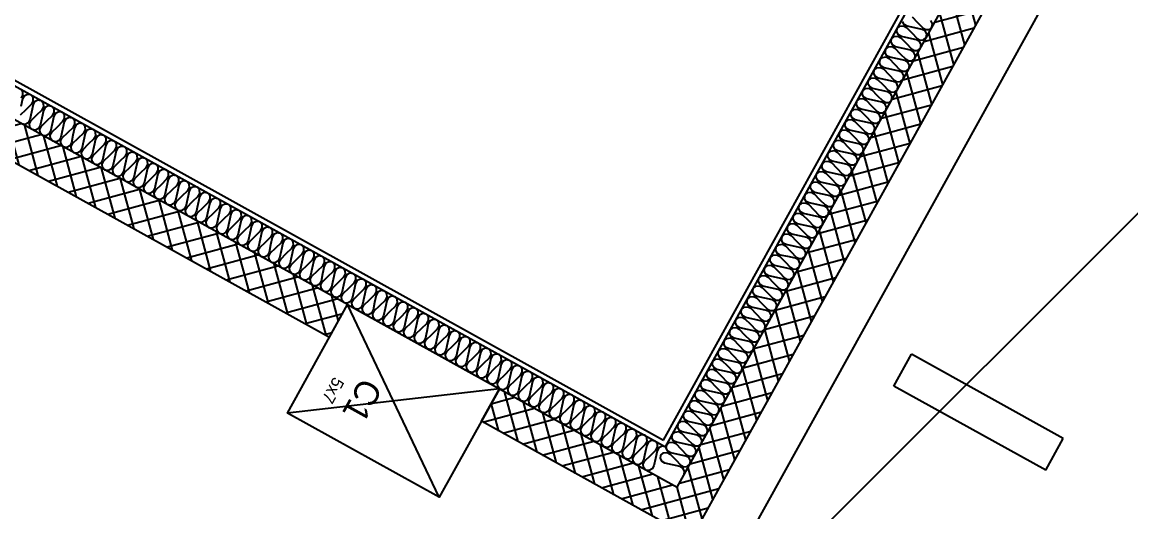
# Model space of a CAD drawing. Header units: millimetres. Extents: x -21000 to 567700, y 435000 to 850800.
# Drawn here: x 271770 to 276244, y 575852 to 577827 of the extents above; entities that cross this region are included whole.
import ezdxf
from ezdxf.xclip import XClip

# ---------------------------------------------------------------- set-up
doc = ezdxf.new("R2010")
doc.units = ezdxf.units.MM
doc.header["$LTSCALE"] = 700
doc.header["$XCLIPFRAME"] = 2
doc.linetypes.add('AB_Pbase$0$주차장기둥$0$CEN', pattern=[62, 60, -1, 0, -1])
doc.layers.get('0').update_dxf_attribs({"color": 2})
for name, color, linetype in [('AB_Pbase$0$ELE8', 8, 'Continuous'), ('AB_Pbase$0$FIN', 6, 'Continuous'), ('AB_Pbase$0$HAT-BR', 5, 'Continuous'), ('AB_Pbase$0$INS', 8, 'Continuous'), ('AB_Pbase$0$WAL', 3, 'Continuous'), ('AB_Pbase$0$주차-장애인', 8, 'Continuous'), ('AB_Pbase$0$주차장기둥$0$CEN_P', 244, 'AB_Pbase$0$주차장기둥$0$CEN')]:
    doc.layers.add(name, color=color, linetype=linetype)
doc.layers.add('AB_Pbase$0$주차장기둥$0$DEFPOINT', color=247, linetype='Continuous', plot=False)
doc.styles.add('AB_Pbase$0$주차장기둥$0$맑은 고딕', font='')
doc.styles.get('AB_Pbase$0$주차장기둥$0$맑은 고딕').set_extended_font_data('Dotum')

# ---------------------------------------------------------------- blocks, each defined once
blk = doc.blocks.new('AB_Pbase$0$주차장기둥$0$cen 2bl 지하')
at = {"layer": 'AB_Pbase$0$주차장기둥$0$CEN_P', "color": 54}
blk.add_line((-14778.8, 70198.6), (-34589.6, 1179.2), dxfattribs=at)
blk = doc.blocks.new('AB_Pbase$0$주차장기둥$0$p기둥 5x7')
blk.add_lwpolyline([(-250, 350), (250, 350), (250, -350), (-250, -350)], close=True)
at = {"layer": 'AB_Pbase$0$주차장기둥$0$DEFPOINT'}
for p, q in [((250, 350), (-250, -350)), ((-250, 350), (250, -350))]:
    blk.add_line(p, q, dxfattribs=at)
at = {"layer": 'AB_Pbase$0$주차장기둥$0$DEFPOINT', "color": 6, "style": 'AB_Pbase$0$주차장기둥$0$맑은 고딕'}
for s, height, p in [('C1', 100, (-24.4, -160.2)), ('5x7', 50, (28.8, -258.5))]:
    blk.add_text(s, height=height, rotation=0, dxfattribs=at).set_placement(p)
blk = doc.blocks.new('AB_Pbase$0$주차장기둥')
for name, p, rotation in [('AB_Pbase$0$주차장기둥$0$cen 2bl 지하', (36991.8, -11666.7), 1.99999810188403), ('AB_Pbase$0$주차장기둥$0$p기둥 5x7', (16756.2, 52449.1), 271.9999981018843)]:
    blk.add_blockref(name, p, dxfattribs=dict(rotation=rotation))
blk = doc.blocks.new('AB_Pbase$0$C2FA95CCC')
at = {"layer": 'AB_Pbase$0$주차-장애인', "color": 6}
for p, q in [((917.6, 4068.6), (217.6, 4068.6)), ((217.6, 4068.6), (217.6, 3921.6)), ((917.6, 4068.6), (917.6, 3921.6)), ((917.6, 3921.6), (217.6, 3921.6))]:
    blk.add_line(p, q, dxfattribs=at)
blk.add_lwpolyline([(3300, 0), (3300, 0), (3300, 5000), (0, 5000), (0, 0), (3300, 0)], dxfattribs=at)
blk = doc.blocks.new('AB_Pbase$0$pppaaa_1_1')
at = {"layer": 'AB_Pbase$0$주차-장애인', "ltscale": 600, "xscale": -1, "rotation": 150.9999951356508}
blk.add_blockref('AB_Pbase$0$C2FA95CCC', (277070.6, 580022.7), dxfattribs=at)
blk = doc.blocks.new('AB_Pbase')
at = {"layer": 'AB_Pbase$0$ELE8'}
h = blk.add_hatch(dxfattribs=at)
h.set_pattern_fill('NET', color=256, scale=20, angle=15.182184)
h.paths.add_polyline_path([(273083.7, 576687.4), (271540, 577543.1), (269067.7, 573082.9), (269198.9, 573010.2), (271598.5, 577339.2), (273011, 576556.2)])
h.paths.add_polyline_path([(271036.4, 571991.6), (269969.4, 572583.1), (269896.7, 572451.9), (270963.7, 571860.4)])
h.paths.add_polyline_path([(267533.6, 573933.3), (268338.2, 573487.2), (268265.5, 573356), (267460.8, 573802.1)])
h.paths.add_polyline_path([(265762.5, 574915), (265689.7, 574783.8), (266666.9, 574242.1), (266739.6, 574373.3)])
h.paths.add_polyline_path([(282834.2, 606034.8), (283184, 605840.9), (283169.5, 605814.7), (283344.4, 605717.8), (283358.9, 605743.9), (283971.2, 605404.6), (286695.8, 610320), (286564.6, 610392.7), (286254.3, 609833), (283267.5, 611488.6), (283194.8, 611357.4), (286181.6, 609701.8), (283912.7, 605608.5), (280799.1, 607334.5), (280726.3, 607203.3), (282834.2, 606034.9)])
h.paths.add_polyline_path([(284863.4, 564098.5), (284936.1, 564229.7), (285618.3, 563851.5), (285545.6, 563720.4)])
h.paths.add_polyline_path([(288106.1, 564564.9), (288237.3, 564492.2), (288615.4, 565174.4), (288484.2, 565247.1)])
h.paths.add_polyline_path([(287614.8, 563328), (287687.5, 563459.2), (288859.5, 562809.5), (288786.8, 562678.3)])
h.paths.add_polyline_path([(290056.1, 561894.8), (289924.9, 561967.5), (289110.4, 560498.1), (289241.6, 560425.4)])
h.paths.add_polyline_path([(281687.8, 603760.5), (279492.5, 604977.4), (279630.7, 605226.6), (279761.9, 605153.9), (279696.4, 605035.8), (281760.5, 603891.7), (281687.8, 603760.5)])
h.paths.add_polyline_path([(282125.1, 603518.1), (286585.7, 601045.6), (286658.4, 601176.7), (282197.8, 603649.3), (282125.1, 603518.1)])
h.paths.add_polyline_path([(287197.9, 600706.2), (287270.6, 600837.4), (288119, 600367.1), (274239.1, 575327.1), (274107.9, 575399.8), (274340.4, 575819.3), (273623.2, 576216.8), (273695.9, 576348), (274413.1, 575950.5), (287915.1, 600308.6), (287197.9, 600706.2)])
at = {"layer": 'AB_Pbase$0$HAT-BR'}
h = blk.add_hatch(dxfattribs=at)
h.set_pattern_fill('ANSI31', color=256, scale=20, angle=145)
h.paths.add_polyline_path([(235929.4, 604527.6), (236063.8, 604661.9), (238153, 602571.6), (240063.6, 606018.4), (240229.8, 605926.3), (238280.5, 602409.7), (237010.4, 601140.3), (237826.9, 600323.4), (237692.5, 600189.1), (236741.7, 601140.4), (238029, 602427)])
h.paths.add_polyline_path([(238632.8, 599517.1), (232550.1, 593437.5), (232684.4, 593303.2), (238767.1, 599382.7)])
h.paths.add_polyline_path([(239573, 598576.4), (244422.5, 593724.3), (238339.7, 587644.8), (238205.4, 587779.2), (244153.8, 593724.4), (239438.6, 598442)])
h.paths.add_polyline_path([(253366.3, 576146.8), (254890.9, 574621.3), (254756.5, 574487), (253231.9, 576012.5)], flags=17)
h.paths.add_polyline_path([(246954.3, 581883.1), (245525.6, 580455.2), (245391.3, 580589.5), (246820, 582017.5)])
h.paths.add_polyline_path([(247173.6, 582371), (252407.6, 587602.2), (252541.9, 587467.8), (247308, 582236.6)])
h.paths.add_polyline_path([(260580.1, 582120.7), (261142.4, 583135.1), (260976.2, 583227.2), (260414, 582212.8)], flags=17)
h.paths.add_polyline_path([(263886.9, 576046.1), (264234.4, 575698.5), (264194.3, 575658.4), (265114.4, 575148.5), (265206.5, 575314.6)])
edge = h.paths.add_edge_path()
edge.add_line((263638.9, 581842.7), (261303.6, 583137.2))
edge.add_line((261303.6, 583137.2), (261395.8, 583303.3))
edge.add_line((261395.8, 583303.3), (265930.7, 580789.6))
edge.add_line((265930.7, 580789.6), (269809.1, 587786.6))
edge.add_line((269809.1, 587786.6), (269975.3, 587694.4))
edge.add_line((269975.3, 587694.4), (266096.8, 580697.5))
edge.add_line((266096.8, 580697.5), (266534.1, 580455.1))
edge.add_line((266534.1, 580455.1), (266442, 580288.9))
edge.add_line((266442, 580288.9), (263805.1, 581750.6))
edge.add_line((263638.9, 581842.7), (262485.1, 579761.3))
edge.add_line((263805.1, 581750.6), (261405.4, 577421.6))
edge.add_line((262393, 579595.1), (259935.3, 580957.4))
edge.add_line((262485.1, 579761.3), (259861.3, 581215.7))
edge.add_line((262393, 579595.1), (261239.3, 577513.7))
edge.add_line((259861.3, 581215.7), (259168.1, 579965.2))
edge.add_line((259334.3, 579873.1), (259168.1, 579965.2))
edge.add_line((259935.3, 580957.4), (259334.3, 579873.1))
edge.add_line((261239.3, 577513.7), (258615.4, 578968.1))
edge.add_line((258615.4, 578968.1), (258523.3, 578802))
edge.add_line((258523.3, 578802), (263739.4, 575910.6))
edge.add_line((263739.4, 575910.6), (263879.2, 576050.4))
edge.add_line((263879.2, 576050.4), (261405.4, 577421.6))
edge = h.paths.add_edge_path()
edge.add_line((273761.7, 610263.5), (273411.9, 610457.4))
edge.add_line((273411.9, 610457.4), (273281, 610221.2))
edge.add_line((273281, 610221.2), (271837.9, 611021.2))
edge.add_line((271837.9, 611021.2), (270579.8, 608751.5))
edge.add_line((270579.8, 608751.5), (267899.1, 610237.5))
edge.add_line((267899.1, 610237.5), (268345.1, 611042.1))
edge.add_line((268345.1, 611042.1), (267907.8, 611284.5))
edge.add_line((267907.8, 611284.5), (267461.8, 610479.9))
edge.add_line((267461.8, 610479.9), (264676.1, 612024))
edge.add_line((264676.1, 612024), (266867.4, 615977.3))
edge.add_line((266867.4, 615977.3), (266701.3, 616069.4))
edge.add_line((266701.3, 616069.4), (265295.3, 613533))
edge.add_line((265295.3, 613533), (264945.5, 613726.9))
edge.add_line((264945.5, 613726.9), (264853.4, 613560.7))
edge.add_line((264853.4, 613560.7), (265203.2, 613366.8))
edge.add_line((265203.2, 613366.8), (264417.8, 611949.9))
edge.add_line((264417.8, 611949.9), (276229.5, 605402.6))
edge.add_line((276229.5, 605402.6), (278088.8, 608756.8))
edge.add_line((278088.8, 608756.8), (278565.5, 608492.5))
edge.add_line((278565.5, 608492.5), (278798.2, 608912.4))
edge.add_line((278798.2, 608912.4), (278719.4, 608956))
edge.add_line((278719.4, 608956), (278578.9, 608702.3))
edge.add_line((278578.9, 608702.3), (278093.4, 608971.4))
edge.add_line((278093.4, 608971.4), (278825.5, 610292.1))
edge.add_line((278825.5, 610292.1), (278746.8, 610335.7))
edge.add_line((278746.8, 610335.7), (278092.3, 609155))
edge.add_line((278092.3, 609155), (277414.5, 609530.7))
edge.add_line((277414.5, 609530.7), (277370.8, 609452))
edge.add_line((277370.8, 609452), (278048.7, 609076.3))
edge.add_line((278048.7, 609076.3), (276155.5, 605660.9))
edge.add_line((276155.5, 605660.9), (275027.2, 606286.3))
edge.add_line((275027.2, 606286.3), (275473.2, 607090.9))
edge.add_line((275473.2, 607090.9), (275394.5, 607134.6))
edge.add_line((275394.5, 607134.6), (274948.5, 606329.9))
edge.add_line((274948.5, 606329.9), (274668.6, 606485.1))
edge.add_line((274668.6, 606485.1), (275114.6, 607289.7))
edge.add_line((275114.6, 607289.7), (275035.9, 607333.3))
edge.add_line((275035.9, 607333.3), (274589.9, 606528.7))
edge.add_line((274589.9, 606528.7), (270746, 608659.4))
edge.add_line((270746, 608659.4), (271911.9, 610762.9))
edge.add_line((271911.9, 610762.9), (273538.7, 609861.1))
edge.add_line((273538.7, 609861.1), (273766.6, 610272.2))
h.paths.add_polyline_path([(249823.9, 630123.9), (248214.6, 631015.9), (248122.5, 630849.7), (249731.8, 629957.7)])
h.paths.add_polyline_path([(264448.6, 621462.8), (264706.6, 621319.7), (264798.7, 621485.9), (263959.1, 621951.3), (263866.9, 621785.1), (264282.4, 621554.9), (263271.6, 619731.3), (263437.7, 619639.2)])
h.paths.add_polyline_path([(269499.6, 619034.5), (268660, 619499.9), (268567.9, 619333.7), (269048.9, 619067.1), (267972.6, 617125.4), (268138.8, 617033.3), (269215.1, 618975), (269407.5, 618868.3)])
h.paths.add_polyline_path([(278950.9, 618872.1), (277573.4, 619635.6), (275440.2, 615787.3), (272265.3, 617547.2), (272173.2, 617381), (274499.7, 616091.4), (273527.6, 614337.8), (273693.8, 614245.7), (274665.9, 615999.3), (276004, 615257.5), (276166.4, 615550.5), (275676.7, 615822), (277647.4, 619377.4), (278858.8, 618705.9)])
h.paths.add_polyline_path([(271683.5, 616497.6), (271517.4, 616589.7), (270492, 614739.9), (270658.2, 614647.8)])
h.paths.add_polyline_path([(266121, 619581), (265095.6, 617731.2), (264929.4, 617823.3), (265954.8, 619673.1)])
h.paths.add_polyline_path([(264405.1, 617124.9), (264497.2, 617291.1), (264296.1, 617402.6), (264203.9, 617236.4)])
edge = h.paths.add_edge_path()
edge.add_line((261140, 623342.4), (261232.1, 623508.6))
edge.add_line((261232.1, 623508.6), (257484.4, 625586))
edge.add_line((257484.4, 625586), (257392.3, 625419.8))
edge.add_line((257392.3, 625419.8), (258756.7, 624663.5))
edge.add_line((258756.7, 624663.5), (257030.8, 621549.9))
edge.add_line((257030.8, 621549.9), (255666.4, 622306.2))
edge.add_line((255666.4, 622306.2), (255622.7, 622227.5))
edge.add_line((255622.7, 622227.5), (256987.1, 621471.2))
edge.add_line((256987.1, 621471.2), (256735, 621016.4))
edge.add_line((256735, 621016.4), (256813.8, 620972.7))
edge.add_line((256813.8, 620972.7), (258835.4, 624619.9))
edge.add_line((258835.4, 624619.9), (261140, 623342.4))
h.paths.add_polyline_path([(252295.3, 623557.4), (252251.7, 623478.7), (252800.5, 623174.5), (252844.1, 623253.2)], flags=17)
h.paths.add_polyline_path([(278024, 614023.5), (278741.6, 615317.9), (277798.7, 613617.1), (277877.5, 613573.4), (278119.7, 614010.5), (279335.4, 613336.6), (279379.1, 613415.3), (278163.4, 614089.2), (278820.3, 615274.3), (278741.6, 615317.9)])
h.paths.add_polyline_path([(276999.8, 611990.1), (277047.9, 611963.4), (276926.7, 611744.8), (276799.9, 611815.1), (277163.5, 612471), (277242.2, 612427.4)], flags=17)
h.paths.add_polyline_path([(275349.5, 612653.4), (275456.1, 612845.8), (275766.5, 612673.7), (275659.8, 612481.3)], flags=17)
h.paths.add_polyline_path([(274915.1, 612859.8), (274748.9, 612952), (274506.5, 612514.6), (274672.7, 612422.5)], flags=17)
h.paths.add_polyline_path([(279024.5, 610867.8), (280144.5, 612888.1), (280223.2, 612844.5), (279103.3, 610824.1)])
h.paths.add_polyline_path([(279601.8, 610547.8), (280721.7, 612568.2), (280800.4, 612524.5), (279680.5, 610504.2)])
edge = h.paths.add_edge_path()
edge.add_line((268115.9, 579441.1), (268710.6, 579111.4))
edge.add_line((268710.6, 579111.4), (268676.7, 579050.2))
edge.add_line((268676.7, 579050.2), (271436.1, 577520.6))
edge.add_line((271436.1, 577520.6), (271470, 577581.9))
edge.add_line((271470, 577581.9), (271528.2, 577686.8))
edge.add_line((271528.2, 577686.8), (268174.1, 579546.1))
edge.add_line((268174.1, 579546.1), (268115.9, 579441.1))
h.paths.add_polyline_path([(252546, 576288.4), (251117.3, 574860.5), (254615.6, 571360.4), (257807.1, 577118), (257640.9, 577210.2), (255736.8, 573775), (255682.7, 573829.2), (255548.3, 573694.9), (255641, 573602.1), (254521.2, 571582.1), (251315.3, 574789.7), (252680.4, 576154.1)])
h.paths.add_polyline_path([(254748.7, 622094.5), (254457.8, 621569.8), (254624, 621477.7), (254914.9, 622002.4)], flags=17)
h.paths.add_polyline_path([(260390.1, 620339.5), (260224, 620431.6), (261377.8, 622513.2), (261544, 622421.1)])
h.paths.add_polyline_path([(246694.2, 601788.4), (244262.8, 603136.2), (244354.9, 603302.4), (246786.3, 601954.6)])
h.paths.add_polyline_path([(264513.8, 616681.6), (263362.4, 614604.4), (263948.4, 614279.6), (263856.3, 614113.4), (262500.6, 614864.9), (262592.7, 615031.1), (263196.2, 614696.5), (264347.6, 616773.8)])
h.paths.add_polyline_path([(251505.8, 616203), (251413.7, 616036.9), (267384.3, 607184.2), (267476.4, 607350.4)])
h.paths.add_polyline_path([(271057.7, 605148), (274188.8, 603412.4), (272429, 600237.5), (270189.9, 601478.7), (270097.8, 601312.5), (274624, 598803.6), (274716.1, 598969.8), (272595.1, 600145.4), (274355, 603320.3), (277464.3, 601596.8), (270405.5, 588862.3), (265870.5, 591376.1), (265778.4, 591209.9), (270479.5, 588604), (277722.6, 601670.9), (271149.8, 605314.2)])
h.paths.add_polyline_path([(255481.8, 630440.5), (255389.7, 630274.4), (255792, 630051.4), (254296.4, 627353.1), (254375.1, 627309.5), (255870.8, 630007.7), (258726.4, 628424.8), (257230.8, 625726.6), (257396.9, 625634.5), (258984.7, 628498.9)])
h.paths.add_polyline_path([(252754.7, 624571.9), (253714.6, 626303.6), (253793.4, 626260), (252833.4, 624528.2)])
h.paths.add_polyline_path([(271454, 617733.9), (271546.1, 617900.1), (271143.9, 618123.1), (271051.8, 617956.9)])
h.paths.add_polyline_path([(274129.6, 612597.8), (274173.2, 612676.5), (272975, 613340.7), (272679.2, 612807.2), (272845.4, 612715.1), (273097.5, 613169.9)], flags=17)
h.paths.add_polyline_path([(261119, 615848), (261285.2, 615755.9), (262691.1, 618292.3), (262525, 618384.4)])
h.paths.add_polyline_path([(261302.7, 615746.2), (261210.6, 615580), (261503.6, 615417.6), (261595.7, 615583.7)], flags=17)
h.paths.add_polyline_path([(260779.6, 615235.7), (260945.8, 615143.6), (260407.7, 614172.8), (247559.5, 621294.6), (247428.3, 621367.4), (245110.6, 622652.1), (245202.7, 622818.3), (246042.3, 622352.9), (246488.4, 623157.5), (246654.5, 623065.4), (246208.5, 622260.8), (248062.7, 621233), (249400.8, 623646.9), (248952.5, 623895.4), (248996.2, 623974.1), (249984.5, 623426.3), (249940.9, 623347.5), (249479.5, 623603.3), (248141.4, 621189.3), (250017.5, 620149.4), (251359.6, 622570.7), (250948.5, 622798.5), (250988.1, 622869.9), (251939.3, 622342.7), (251895.6, 622264), (251434.3, 622519.7), (250096.2, 620105.8), (252811.9, 618600.4), (253257.9, 619405.1), (253336.6, 619361.5), (252890.6, 618556.8), (253257.9, 618353.2), (254159.7, 619980), (253792.3, 620183.6), (253676, 619973.7), (253597.3, 620017.3), (253905.1, 620572.7), (254071.3, 620480.6), (253971.9, 620301.3), (254627.9, 619937.7), (254535.8, 619771.5), (254238.4, 619936.4), (253336.7, 618309.6), (254613.6, 617601.7), (255607.5, 619394.7), (255773.6, 619302.6), (254779.8, 617509.6), (260333.6, 614431.1)])
h.paths.add_polyline_path([(251257.3, 624727.3), (251091.2, 624819.4), (250887.5, 624452.1), (248071, 626013.3), (247978.9, 625847.1), (247979.1, 625847), (246827.7, 623769.8), (246993.9, 623677.6), (248145.3, 625754.9), (251552, 623866.5), (251644.1, 624032.7), (251053.7, 624359.9)])
h.paths.add_polyline_path([(239278.8, 608614.4), (239444.9, 608522.3), (239503.1, 608627.2), (240058.5, 608319.4), (240150.6, 608485.5), (239595.2, 608793.4), (239937, 609410), (239416.6, 609698.5), (239373, 609619.7), (239727.2, 609423.4)], flags=17)
h.paths.add_polyline_path([(249096, 617321.6), (249188.1, 617487.8), (246328.1, 619073.1), (246196.9, 619145.8), (244727.6, 619960.3), (244635.4, 619794.1)])
h.paths.add_polyline_path([(244912.1, 609773.6), (245004.2, 609939.8), (238523.3, 613532.3), (235245.5, 607619), (234042, 606416.1), (235434.6, 605022.7), (235569, 605157.1), (234240, 606486.8), (235318, 607564.2), (236122.2, 609014.9), (238706.7, 607582.3), (238270.4, 606795.2), (238991.9, 606395.2), (239084, 606561.4), (238528.6, 606869.2), (239047.4, 607805.1), (238881.2, 607897.2), (238798.8, 607748.5), (238357.1, 607993.3), (239086.7, 609309.6), (239008, 609353.3), (238278.4, 608037), (236214.3, 609181.1), (238509.9, 613322.4), (242795.5, 610946.9), (241038.1, 607776.4), (241204.2, 607684.3), (242961.7, 610854.8)])
h.paths.add_polyline_path([(254770.9, 631457.8), (254937, 631365.6), (255145.7, 631742.1), (254979.5, 631834.2)])
h.paths.add_polyline_path([(254539.5, 630648.5), (254373.3, 630740.6), (254143, 630325.1), (253548.3, 630654.8), (253504.7, 630576.1), (254099.4, 630246.4), (253042.5, 628339.7), (251765.6, 629047.6), (252822.5, 630954.2), (252848.7, 630939.7), (252892.3, 631018.4), (252787.4, 631076.6), (251686.9, 629091.2), (250436.1, 629784.5), (250344, 629618.3), (251594.7, 628925), (250494.2, 626939.6), (250599.2, 626881.5), (250642.8, 626960.2), (250616.6, 626974.7), (251673.5, 628881.4), (252950.4, 628173.6), (251893.5, 626266.9), (251298.8, 626596.6), (251255.1, 626517.9), (251849.9, 626188.2), (251488.7, 625536.6), (251654.9, 625444.5)])
at = {"layer": 'AB_Pbase$0$FIN'}
for p, q in [((274358.6, 576140.8), (287724.8, 600254.1)), ((274366.4, 576113.6), (287752, 600261.9)), ((268166.3, 579573.3), (274358.6, 576140.8)), ((271528.2, 577686.8), (274366.4, 576113.6))]:
    blk.add_line(p, q, dxfattribs=at)
at = {"layer": 'AB_Pbase$0$INS'}
for points in [[(274441.3, 576001.2), (274443.5, 576015.1), (274437, 576028.2), (274425.5, 576034.6), (274394.9, 576041.3), (274364.3, 576048), (274352.7, 576054.4), (274345.7, 576066.5), (274347.9, 576080.4), (274358.5, 576089.6), (274373.1, 576091.1), (274384.7, 576084.7), (274406.5, 576062.3), (274428.4, 576039.9), (274439.9, 576033.5), (274453.9, 576034), (274464.5, 576043.2), (274466.7, 576057.1), (274460.3, 576070.2), (274448.8, 576076.6), (274418.2, 576083.3), (274387.6, 576090), (274376, 576096.4), (274369, 576108.5), (274371.2, 576122.4), (274381.8, 576131.6), (274396.4, 576133.1), (274407.9, 576126.7), (274429.8, 576104.3), (274451.7, 576081.9), (274463.2, 576075.5), (274477.2, 576076), (274487.8, 576085.2), (274490, 576099), (274483.6, 576112.2), (274472, 576118.6), (274441.4, 576125.3), (274410.8, 576132), (274399.3, 576138.4), (274392.3, 576150.5), (274394.5, 576164.3), (274405.1, 576173.6), (274419.6, 576175.1), (274431.2, 576168.7), (274453.1, 576146.3), (274474.9, 576123.9), (274486.5, 576117.5), (274500.5, 576117.9), (274511.1, 576127.2), (274513.3, 576141), (274506.9, 576154.2), (274495.3, 576160.6), (274464.7, 576167.3), (274434.1, 576173.9), (274422.6, 576180.3), (274415.6, 576192.4), (274417.8, 576206.3), (274428.4, 576215.5), (274442.9, 576217.1), (274454.5, 576210.7), (274476.3, 576188.3), (274498.2, 576165.8), (274509.8, 576159.4), (274523.7, 576159.9), (274534.3, 576169.1), (274536.5, 576183), (274530.1, 576196.2), (274518.6, 576202.6), (274488, 576209.2), (274457.4, 576215.9), (274445.8, 576222.3), (274438.8, 576234.4), (274441, 576248.3), (274451.6, 576257.5), (274466.2, 576259), (274477.7, 576252.6), (274499.6, 576230.2), (274521.5, 576207.8), (274533, 576201.4), (274547, 576201.9), (274557.6, 576211.1), (274559.8, 576225), (274553.4, 576238.2), (274541.8, 576244.6), (274511.2, 576251.2), (274480.6, 576257.9), (274469.1, 576264.3), (274462.1, 576276.4), (274464.3, 576290.3), (274474.9, 576299.5), (274489.5, 576301), (274501, 576294.6), (274522.9, 576272.2), (274544.8, 576249.8), (274556.3, 576243.4), (274570.3, 576243.9), (274580.9, 576253.1), (274583.1, 576267), (274576.7, 576280.1), (274565.1, 576286.5), (274534.5, 576293.2), (274503.9, 576299.9), (274492.4, 576306.3), (274485.4, 576318.4), (274487.6, 576332.3), (274498.2, 576341.5), (274512.7, 576343), (274524.3, 576336.6), (274546.2, 576314.2), (274568, 576291.8), (274579.6, 576285.4), (274593.6, 576285.9), (274604.2, 576295.1), (274606.4, 576309), (274599.9, 576322.1), (274588.4, 576328.5), (274557.8, 576335.2), (274527.2, 576341.9), (274515.6, 576348.3), (274508.6, 576360.4), (274510.8, 576374.2), (274521.4, 576383.5), (274536, 576385), (274547.5, 576378.6), (274569.4, 576356.2), (274591.3, 576333.8), (274602.8, 576327.4), (274616.8, 576327.8), (274627.4, 576337.1), (274629.6, 576350.9), (274623.2, 576364.1), (274611.7, 576370.5), (274581.1, 576377.2), (274550.5, 576383.8), (274538.9, 576390.2), (274531.9, 576402.4), (274534.1, 576416.2), (274544.7, 576425.4), (274559.3, 576427), (274570.8, 576420.6), (274592.7, 576398.2), (274614.6, 576375.7), (274626.1, 576369.3), (274640.1, 576369.8), (274650.7, 576379), (274652.9, 576392.9), (274646.5, 576406.1), (274634.9, 576412.5), (274604.3, 576419.2), (274573.7, 576425.8), (274562.2, 576432.2), (274555.2, 576444.3), (274557.4, 576458.2), (274568, 576467.4), (274582.5, 576469), (274594.1, 576462.6), (274616, 576440.1), (274637.8, 576417.7), (274649.4, 576411.3), (274663.4, 576411.8), (274674, 576421), (274676.2, 576434.9), (274669.7, 576448.1), (274658.2, 576454.5), (274627.6, 576461.1), (274597, 576467.8), (274585.5, 576474.2), (274578.4, 576486.3), (274580.6, 576500.2), (274591.2, 576509.4), (274605.8, 576510.9), (274617.4, 576504.5), (274639.2, 576482.1), (274661.1, 576459.7), (274672.7, 576453.3), (274686.6, 576453.8), (274697.2, 576463), (274699.4, 576476.9), (274693, 576490), (274681.5, 576496.4), (274650.9, 576503.1), (274620.3, 576509.8), (274608.7, 576516.2), (274601.7, 576528.3), (274603.9, 576542.2), (274614.5, 576551.4), (274629.1, 576552.9), (274640.6, 576546.5), (274662.5, 576524.1), (274684.4, 576501.7), (274695.9, 576495.3), (274709.9, 576495.8), (274720.5, 576505), (274722.7, 576518.9), (274716.3, 576532), (274704.7, 576538.4), (274674.1, 576545.1), (274643.5, 576551.8), (274632, 576558.2), (274625, 576570.3), (274627.2, 576584.2), (274637.8, 576593.4), (274652.4, 576594.9), (274663.9, 576588.5), (274685.8, 576566.1), (274707.7, 576543.7), (274719.2, 576537.3), (274733.2, 576537.8), (274743.8, 576547), (274746, 576560.8), (274739.6, 576574), (274728, 576580.4), (274697.4, 576587.1), (274666.8, 576593.8), (274655.3, 576600.2), (274648.3, 576612.3), (274650.5, 576626.1), (274661.1, 576635.4), (274675.6, 576636.9), (274687.2, 576630.5), (274709, 576608.1), (274730.9, 576585.7), (274742.5, 576579.3), (274756.5, 576579.7), (274767.1, 576589), (274769.3, 576602.8), (274762.8, 576616), (274751.3, 576622.4), (274720.7, 576629.1), (274690.1, 576635.7), (274678.5, 576642.1), (274671.5, 576654.2), (274673.7, 576668.1), (274684.3, 576677.3), (274698.9, 576678.9), (274710.4, 576672.5), (274732.3, 576650.1), (274754.2, 576627.6), (274765.7, 576621.2), (274779.7, 576621.7), (274790.3, 576630.9), (274792.5, 576644.8), (274786.1, 576658), (274774.6, 576664.4), (274744, 576671), (274713.4, 576677.7), (274701.8, 576684.1), (274694.8, 576696.2), (274697, 576710.1), (274707.6, 576719.3), (274722.2, 576720.8), (274733.7, 576714.4), (274755.6, 576692), (274777.5, 576669.6), (274789, 576663.2), (274803, 576663.7), (274813.6, 576672.9), (274815.8, 576686.8), (274809.4, 576700), (274797.8, 576706.4), (274767.2, 576713), (274736.6, 576719.7), (274725.1, 576726.1), (274718.1, 576738.2), (274720.3, 576752.1), (274730.9, 576761.3), (274745.4, 576762.8), (274757, 576756.4), (274778.9, 576734), (274800.7, 576711.6), (274812.3, 576705.2), (274826.3, 576705.7), (274836.9, 576714.9), (274839.1, 576728.8), (274832.6, 576741.9), (274821.1, 576748.3), (274790.5, 576755), (274759.9, 576761.7), (274748.3, 576768.1), (274741.3, 576780.2), (274743.5, 576794.1), (274754.1, 576803.3), (274768.7, 576804.8), (274780.3, 576798.4), (274802.1, 576776), (274824, 576753.6), (274835.6, 576747.2), (274849.5, 576747.7), (274860.1, 576756.9), (274862.3, 576770.8), (274855.9, 576783.9), (274844.4, 576790.3), (274813.8, 576797), (274783.2, 576803.7), (274771.6, 576810.1), (274764.6, 576822.2), (274766.8, 576836), (274777.4, 576845.3), (274792, 576846.8), (274803.5, 576840.4), (274825.4, 576818), (274847.3, 576795.6), (274858.8, 576789.2), (274872.8, 576789.6), (274883.4, 576798.9), (274885.6, 576812.7), (274879.2, 576825.9), (274867.6, 576832.3), (274837, 576839), (274806.4, 576845.6), (274794.9, 576852), (274787.9, 576864.2), (274790.1, 576878), (274800.7, 576887.2), (274815.3, 576888.8), (274826.8, 576882.4), (274848.7, 576860), (274870.5, 576837.5), (274882.1, 576831.1), (274896.1, 576831.6), (274906.7, 576840.8), (274908.9, 576854.7), (274902.5, 576867.9), (274890.9, 576874.3), (274860.3, 576881), (274829.7, 576887.6), (274818.2, 576894), (274811.2, 576906.1), (274813.4, 576920), (274824, 576929.2), (274838.5, 576930.8), (274850.1, 576924.4), (274871.9, 576901.9), (274893.8, 576879.5), (274905.4, 576873.1), (274919.4, 576873.6), (274929.9, 576882.8), (274932.1, 576896.7), (274925.7, 576909.9), (274914.2, 576916.3), (274883.6, 576922.9), (274853, 576929.6), (274841.4, 576936), (274834.4, 576948.1), (274836.6, 576962), (274847.2, 576971.2), (274861.8, 576972.7), (274873.3, 576966.3), (274895.2, 576943.9), (274917.1, 576921.5), (274928.6, 576915.1), (274942.6, 576915.6), (274953.2, 576924.8), (274955.4, 576938.7), (274949, 576951.8), (274937.5, 576958.2), (274906.9, 576964.9), (274876.2, 576971.6), (274864.7, 576978), (274857.7, 576990.1), (274859.9, 577004), (274870.5, 577013.2), (274885.1, 577014.7), (274896.6, 577008.3), (274918.5, 576985.9), (274940.4, 576963.5), (274951.9, 576957.1), (274965.9, 576957.6), (274976.5, 576966.8), (274978.7, 576980.7), (274972.3, 576993.8), (274960.7, 577000.2), (274930.1, 577006.9), (274899.5, 577013.6), (274888, 577020), (274881, 577032.1), (274883.2, 577046), (274893.8, 577055.2), (274908.3, 577056.7), (274919.9, 577050.3), (274941.8, 577027.9), (274963.6, 577005.5), (274975.2, 576999.1), (274989.2, 576999.6), (274999.8, 577008.8), (275002, 577022.6), (274995.5, 577035.8), (274984, 577042.2), (274953.4, 577048.9), (274922.8, 577055.6), (274911.2, 577061.9), (274904.2, 577074.1), (274906.4, 577087.9), (274917, 577097.2), (274931.6, 577098.7), (274943.2, 577092.3), (274965, 577069.9), (274986.9, 577047.5), (274998.4, 577041.1), (275012.4, 577041.5), (275023, 577050.8), (275025.2, 577064.6), (275018.8, 577077.8), (275007.3, 577084.2), (274976.7, 577090.9), (274946.1, 577097.5), (274934.5, 577103.9), (274927.5, 577116), (274929.7, 577129.9), (274940.3, 577139.1), (274954.9, 577140.7), (274966.4, 577134.3), (274988.3, 577111.9), (275010.2, 577089.4), (275021.7, 577083), (275035.7, 577083.5), (275046.3, 577092.7), (275048.5, 577106.6), (275042.1, 577119.8), (275030.5, 577126.2), (274999.9, 577132.8), (274969.3, 577139.5), (274957.8, 577145.9), (274950.8, 577158), (274953, 577171.9), (274963.6, 577181.1), (274978.1, 577182.6), (274989.7, 577176.2), (275011.6, 577153.8), (275033.4, 577131.4), (275045, 577125), (275059, 577125.5), (275069.6, 577134.7), (275071.8, 577148.6), (275065.4, 577161.8), (275053.8, 577168.2), (275023.2, 577174.8), (274992.6, 577181.5), (274981.1, 577187.9), (274974.1, 577200), (274976.3, 577213.9), (274986.9, 577223.1), (275001.4, 577224.6), (275013, 577218.2), (275034.8, 577195.8), (275056.7, 577173.4), (275068.3, 577167), (275082.2, 577167.5), (275092.8, 577176.7), (275095, 577190.6), (275088.6, 577203.7), (275077.1, 577210.1), (275046.5, 577216.8), (275015.9, 577223.5), (275004.3, 577229.9), (274997.3, 577242), (274999.5, 577255.9), (275010.1, 577265.1), (275024.7, 577266.6), (275036.2, 577260.2), (275058.1, 577237.8), (275080, 577215.4), (275091.5, 577209), (275105.5, 577209.5), (275116.1, 577218.7), (275118.3, 577232.5), (275111.9, 577245.7), (275100.3, 577252.1), (275069.7, 577258.8), (275039.1, 577265.5), (275027.6, 577271.9), (275020.6, 577284), (275022.8, 577297.8), (275033.4, 577307.1), (275048, 577308.6), (275059.5, 577302.2), (275081.4, 577279.8), (275103.3, 577257.4), (275114.8, 577251), (275128.8, 577251.4), (275139.4, 577260.7), (275141.6, 577274.5), (275135.2, 577287.7), (275123.6, 577294.1), (275093, 577300.8), (275062.4, 577307.4), (275050.9, 577313.8), (275043.9, 577326), (275046.1, 577339.8), (275056.7, 577349), (275071.2, 577350.6), (275082.8, 577344.2), (275104.7, 577321.8), (275126.5, 577299.3), (275138.1, 577292.9), (275152.1, 577293.4), (275162.7, 577302.6), (275164.9, 577316.5), (275158.4, 577329.7), (275146.9, 577336.1), (275116.3, 577342.7), (275085.7, 577349.4), (275074.1, 577355.8), (275067.1, 577367.9), (275069.3, 577381.8), (275079.9, 577391), (275094.5, 577392.6), (275106, 577386.2), (275127.9, 577363.7), (275149.8, 577341.3), (275161.3, 577334.9), (275175.3, 577335.4), (275185.9, 577344.6), (275188.1, 577358.5), (275181.7, 577371.7), (275170.2, 577378.1), (275139.6, 577384.7), (275109, 577391.4), (275097.4, 577397.8), (275090.4, 577409.9), (275092.6, 577423.8), (275103.2, 577433), (275117.8, 577434.5), (275129.3, 577428.1), (275151.2, 577405.7), (275173.1, 577383.3), (275184.6, 577376.9), (275198.6, 577377.4), (275209.2, 577386.6), (275211.4, 577400.5), (275205, 577413.6), (275193.4, 577420), (275162.8, 577426.7), (275132.2, 577433.4), (275120.7, 577439.8), (275113.7, 577451.9), (275115.9, 577465.8), (275126.5, 577475), (275141, 577476.5), (275152.6, 577470.1), (275174.5, 577447.7), (275196.3, 577425.3), (275207.9, 577418.9), (275221.9, 577419.4), (275232.5, 577428.6), (275234.7, 577442.5), (275228.2, 577455.6), (275216.7, 577462), (275186.1, 577468.7), (275155.5, 577475.4), (275144, 577481.8), (275136.9, 577493.9), (275139.2, 577507.8), (275149.7, 577517), (275164.3, 577518.5), (275175.9, 577512.1), (275197.7, 577489.7), (275219.6, 577467.3), (275231.2, 577460.9), (275245.1, 577461.4), (275255.7, 577470.6), (275257.9, 577484.4), (275251.5, 577497.6), (275240, 577504), (275209.4, 577510.7), (275178.8, 577517.3), (275167.2, 577523.7), (275160.2, 577535.9), (275162.4, 577549.7), (275173, 577559), (275187.6, 577560.5), (275199.1, 577554.1), (275221, 577531.7), (275242.9, 577509.3), (275254.4, 577502.9), (275268.4, 577503.3), (275279, 577512.5), (275281.2, 577526.4), (275274.8, 577539.6), (275263.2, 577546), (275232.6, 577552.7), (275202, 577559.3), (275190.5, 577565.7), (275183.5, 577577.8), (275185.7, 577591.7), (275196.3, 577600.9), (275210.9, 577602.5), (275222.4, 577596.1), (275244.3, 577573.6), (275266.2, 577551.2), (275277.7, 577544.8), (275291.7, 577545.3), (275302.3, 577554.5), (275304.5, 577568.4), (275298.1, 577581.6), (275286.5, 577588), (275255.9, 577594.6), (275225.3, 577601.3), (275213.8, 577607.7), (275206.8, 577619.8), (275209, 577633.7), (275219.6, 577642.9), (275234.1, 577644.4), (275245.7, 577638), (275267.5, 577615.6), (275289.4, 577593.2), (275301, 577586.8), (275315, 577587.3), (275325.6, 577596.5), (275327.8, 577610.4), (275321.3, 577623.5), (275309.8, 577629.9), (275279.2, 577636.6), (275248.6, 577643.3), (275237, 577649.7), (275230, 577661.8), (275232.2, 577675.7), (275242.8, 577684.9), (275257.4, 577686.4), (275268.9, 577680), (275290.8, 577657.6), (275312.7, 577635.2), (275324.2, 577628.8), (275338.2, 577629.3), (275348.8, 577638.5), (275351, 577652.4), (275344.6, 577665.5), (275333.1, 577671.9), (275302.5, 577678.6), (275271.9, 577685.3), (275260.3, 577691.7), (275253.3, 577703.8), (275255.5, 577717.7), (275266.1, 577726.9), (275280.7, 577728.4), (275292.2, 577722), (275314.1, 577699.6), (275336, 577677.2), (275347.5, 577670.8), (275361.5, 577671.3), (275372.1, 577680.5), (275374.3, 577694.3), (275367.9, 577707.5), (275356.3, 577713.9), (275325.7, 577720.6), (275295.1, 577727.3), (275283.6, 577733.7), (275276.6, 577745.8), (275278.8, 577759.6), (275289.4, 577768.9), (275303.9, 577770.4), (275315.5, 577764), (275337.4, 577741.6), (275359.2, 577719.2), (275370.8, 577712.8), (275384.8, 577713.2), (275395.4, 577722.5), (275397.6, 577736.3), (275391.1, 577749.5), (275379.6, 577755.9), (275349, 577762.6), (275318.4, 577769.2), (275306.8, 577775.6), (275299.8, 577787.8), (275302, 577801.6), (275312.6, 577810.8), (275327.2, 577812.4), (275338.8, 577806), (275360.6, 577783.6), (275382.5, 577761.1), (275394.1, 577754.7), (275408, 577755.2), (275418.6, 577764.4), (275420.8, 577778.3), (275414.4, 577791.5), (275402.9, 577797.9), (275372.3, 577804.5), (275341.7, 577811.2), (275330.1, 577817.6), (275323.1, 577829.7)], [(275362, 577848), (275383.9, 577825.5), (275405.8, 577803.1), (275417.3, 577796.7), (275431.3, 577797.2), (275441.9, 577806.4), (275444.1, 577820.3), (275437.7, 577833.5)], [(274366.4, 576113.6), (274352.5, 576115.8), (274339.3, 576109.4), (274332.9, 576097.8), (274326.3, 576067.2), (274319.6, 576036.6), (274313.2, 576025.1), (274301.1, 576018.1), (274287.2, 576020.3), (274278, 576030.9), (274276.4, 576045.5), (274282.8, 576057), (274305.3, 576078.9), (274327.7, 576100.8), (274334.1, 576112.3), (274333.6, 576126.3), (274324.4, 576136.9), (274310.5, 576139.1), (274297.3, 576132.7), (274290.9, 576121.1), (274284.3, 576090.5), (274277.6, 576059.9), (274271.2, 576048.4), (274259.1, 576041.4), (274245.2, 576043.6), (274236, 576054.2), (274234.5, 576068.7), (274240.9, 576080.3), (274263.3, 576102.1), (274285.7, 576124), (274292.1, 576135.6), (274291.6, 576149.6), (274282.4, 576160.2), (274268.5, 576162.4), (274255.4, 576155.9), (274249, 576144.4), (274242.3, 576113.8), (274235.6, 576083.2), (274229.2, 576071.6), (274217.1, 576064.6), (274203.2, 576066.8), (274194, 576077.4), (274192.5, 576092), (274198.9, 576103.5), (274221.3, 576125.4), (274243.7, 576147.3), (274250.1, 576158.8), (274249.6, 576172.8), (274240.4, 576183.4), (274226.5, 576185.6), (274213.4, 576179.2), (274207, 576167.7), (274200.3, 576137.1), (274193.6, 576106.5), (274187.2, 576094.9), (274175.1, 576087.9), (274161.3, 576090.1), (274152, 576100.7), (274150.5, 576115.3), (274156.9, 576126.8), (274179.3, 576148.7), (274201.7, 576170.6), (274208.1, 576182.1), (274207.7, 576196.1), (274198.4, 576206.7), (274184.6, 576208.9), (274171.4, 576202.5), (274165, 576190.9), (274158.3, 576160.3), (274151.7, 576129.7), (274145.3, 576118.2), (274133.1, 576111.2), (274119.3, 576113.4), (274110.1, 576124), (274108.5, 576138.5), (274114.9, 576150.1), (274137.3, 576172), (274159.8, 576193.8), (274166.2, 576205.4), (274165.7, 576219.4), (274156.5, 576230), (274142.6, 576232.2), (274129.4, 576225.7), (274123, 576214.2), (274116.3, 576183.6), (274109.7, 576153), (274103.3, 576141.4), (274091.2, 576134.4), (274077.3, 576136.6), (274068.1, 576147.2), (274066.5, 576161.8), (274072.9, 576173.4), (274095.4, 576195.2), (274117.8, 576217.1), (274124.2, 576228.7), (274123.7, 576242.6), (274114.5, 576253.2), (274100.6, 576255.4), (274087.4, 576249), (274081, 576237.5), (274074.4, 576206.9), (274067.7, 576176.3), (274061.3, 576164.7), (274049.2, 576157.7), (274035.3, 576159.9), (274026.1, 576170.5), (274024.6, 576185.1), (274031, 576196.6), (274053.4, 576218.5), (274075.8, 576240.4), (274082.2, 576251.9), (274081.7, 576265.9), (274072.5, 576276.5), (274058.6, 576278.7), (274045.5, 576272.3), (274039.1, 576260.7), (274032.4, 576230.1), (274025.7, 576199.5), (274019.3, 576188), (274007.2, 576181), (273993.3, 576183.2), (273984.1, 576193.8), (273982.6, 576208.4), (273989, 576219.9), (274011.4, 576241.8), (274033.8, 576263.6), (274040.2, 576275.2), (274039.7, 576289.2), (274030.5, 576299.8), (274016.6, 576302), (274003.5, 576295.6), (273997.1, 576284), (273990.4, 576253.4), (273983.7, 576222.8), (273977.3, 576211.3), (273965.2, 576204.3), (273951.3, 576206.5), (273942.1, 576217.1), (273940.6, 576231.6), (273947, 576243.2), (273969.4, 576265), (273991.8, 576286.9), (273998.2, 576298.5), (273997.7, 576312.5), (273988.5, 576323), (273974.7, 576325.3), (273961.5, 576318.8), (273955.1, 576307.3), (273948.4, 576276.7), (273941.7, 576246.1), (273935.3, 576234.5), (273923.2, 576227.5), (273909.4, 576229.7), (273900.1, 576240.3), (273898.6, 576254.9), (273905, 576266.4), (273927.4, 576288.3), (273949.8, 576310.2), (273956.2, 576321.7), (273955.8, 576335.7), (273946.5, 576346.3), (273932.7, 576348.5), (273919.5, 576342.1), (273913.1, 576330.6), (273906.4, 576300), (273899.8, 576269.3), (273893.4, 576257.8), (273881.3, 576250.8), (273867.4, 576253), (273858.2, 576263.6), (273856.6, 576278.2), (273863, 576289.7), (273885.4, 576311.6), (273907.9, 576333.5), (273914.3, 576345), (273913.8, 576359), (273904.6, 576369.6), (273890.7, 576371.8), (273877.5, 576365.4), (273871.1, 576353.8), (273864.5, 576323.2), (273857.8, 576292.6), (273851.4, 576281.1), (273839.3, 576274.1), (273825.4, 576276.3), (273816.2, 576286.9), (273814.6, 576301.4), (273821, 576313), (273843.5, 576334.9), (273865.9, 576356.7), (273872.3, 576368.3), (273871.8, 576382.3), (273862.6, 576392.9), (273848.7, 576395.1), (273835.5, 576388.6), (273829.1, 576377.1), (273822.5, 576346.5), (273815.8, 576315.9), (273809.4, 576304.3), (273797.3, 576297.3), (273783.4, 576299.5), (273774.2, 576310.1), (273772.7, 576324.7), (273779.1, 576336.3), (273801.5, 576358.1), (273823.9, 576380), (273830.3, 576391.5), (273829.8, 576405.5), (273820.6, 576416.1), (273806.7, 576418.3), (273793.6, 576411.9), (273787.2, 576400.4), (273780.5, 576369.8), (273773.8, 576339.2), (273767.4, 576327.6), (273755.3, 576320.6), (273741.4, 576322.8), (273732.2, 576333.4), (273730.7, 576348), (273737.1, 576359.5), (273759.5, 576381.4), (273781.9, 576403.3), (273788.3, 576414.8), (273787.8, 576428.8), (273778.6, 576439.4), (273764.7, 576441.6), (273751.6, 576435.2), (273745.2, 576423.6), (273738.5, 576393), (273731.8, 576362.4), (273725.4, 576350.9), (273713.3, 576343.9), (273699.5, 576346.1), (273690.2, 576356.7), (273688.7, 576371.2), (273695.1, 576382.8), (273717.5, 576404.7), (273739.9, 576426.5), (273746.3, 576438.1), (273745.9, 576452.1), (273736.6, 576462.7), (273722.8, 576464.9), (273709.6, 576458.5), (273703.2, 576446.9), (273696.5, 576416.3), (273689.9, 576385.7), (273683.5, 576374.2), (273671.3, 576367.2), (273657.5, 576369.4), (273648.3, 576380), (273646.7, 576394.5), (273653.1, 576406.1), (273675.5, 576427.9), (273698, 576449.8), (273704.4, 576461.4), (273703.9, 576475.3), (273694.7, 576485.9), (273680.8, 576488.1), (273667.6, 576481.7), (273661.2, 576470.2), (273654.5, 576439.6), (273647.9, 576409), (273641.5, 576397.4), (273629.4, 576390.4), (273615.5, 576392.6), (273606.3, 576403.2), (273604.7, 576417.8), (273611.1, 576429.3), (273633.6, 576451.2), (273656, 576473.1), (273662.4, 576484.6), (273661.9, 576498.6), (273652.7, 576509.2), (273638.8, 576511.4), (273625.6, 576505), (273619.2, 576493.4), (273612.6, 576462.8), (273605.9, 576432.2), (273599.5, 576420.7), (273587.4, 576413.7), (273573.5, 576415.9), (273564.3, 576426.5), (273562.8, 576441.1), (273569.2, 576452.6), (273591.6, 576474.5), (273614, 576496.4), (273620.4, 576507.9), (273619.9, 576521.9), (273610.7, 576532.5), (273596.8, 576534.7), (273583.7, 576528.3), (273577.3, 576516.7), (273570.6, 576486.1), (273563.9, 576455.5), (273557.5, 576444), (273545.4, 576437), (273531.5, 576439.2), (273522.3, 576449.8), (273520.8, 576464.3), (273527.2, 576475.9), (273549.6, 576497.8), (273572, 576519.6), (273578.4, 576531.2), (273577.9, 576545.2), (273568.7, 576555.8), (273554.8, 576558), (273541.7, 576551.5), (273535.3, 576540), (273528.6, 576509.4), (273521.9, 576478.8), (273515.5, 576467.2), (273503.4, 576460.2), (273489.5, 576462.4), (273480.3, 576473), (273478.8, 576487.6), (273485.2, 576499.1), (273507.6, 576521), (273530, 576542.9), (273536.4, 576554.4), (273535.9, 576568.4), (273526.7, 576579), (273512.9, 576581.2), (273499.7, 576574.8), (273493.3, 576563.3), (273486.6, 576532.7), (273479.9, 576502.1), (273473.5, 576490.5), (273461.4, 576483.5), (273447.6, 576485.7), (273438.3, 576496.3), (273436.8, 576510.9), (273443.2, 576522.4), (273465.6, 576544.3), (273488, 576566.2), (273494.4, 576577.7), (273494, 576591.7), (273484.7, 576602.3), (273470.9, 576604.5), (273457.7, 576598.1), (273451.3, 576586.5), (273444.6, 576555.9), (273438, 576525.3), (273431.6, 576513.8), (273419.5, 576506.8), (273405.6, 576509), (273396.4, 576519.6), (273394.8, 576534.1), (273401.2, 576545.7), (273423.6, 576567.6), (273446.1, 576589.4), (273452.5, 576601), (273452, 576615), (273442.8, 576625.6), (273428.9, 576627.8), (273415.7, 576621.3), (273409.3, 576609.8), (273402.7, 576579.2), (273396, 576548.6), (273389.6, 576537.1), (273377.5, 576530), (273363.6, 576532.3), (273354.4, 576542.8), (273352.9, 576557.4), (273359.2, 576569), (273381.7, 576590.8), (273404.1, 576612.7), (273410.5, 576624.3), (273410, 576638.2), (273400.8, 576648.8), (273386.9, 576651), (273373.7, 576644.6), (273367.3, 576633.1), (273360.7, 576602.5), (273354, 576571.9), (273347.6, 576560.3), (273335.5, 576553.3), (273321.6, 576555.5), (273312.4, 576566.1), (273310.9, 576580.7), (273317.3, 576592.2), (273339.7, 576614.1), (273362.1, 576636), (273368.5, 576647.5), (273368, 576661.5), (273358.8, 576672.1), (273344.9, 576674.3), (273331.8, 576667.9), (273325.4, 576656.3), (273318.7, 576625.7), (273312, 576595.1), (273305.6, 576583.6), (273293.5, 576576.6), (273279.6, 576578.8), (273270.4, 576589.4), (273268.9, 576604), (273275.3, 576615.5), (273297.7, 576637.4), (273320.1, 576659.3), (273326.5, 576670.8), (273326, 576684.8), (273316.8, 576695.4), (273302.9, 576697.6), (273289.8, 576691.2), (273283.4, 576679.6), (273276.7, 576649), (273270, 576618.4), (273263.6, 576606.9), (273251.5, 576599.9), (273237.7, 576602.1), (273228.4, 576612.7), (273226.9, 576627.2), (273233.3, 576638.8), (273255.7, 576660.6), (273278.1, 576682.5), (273284.5, 576694.1), (273284.1, 576708.1), (273274.8, 576718.7), (273261, 576720.9), (273247.8, 576714.4), (273241.4, 576702.9), (273234.7, 576672.3), (273228.1, 576641.7), (273221.7, 576630.1), (273209.5, 576623.1), (273195.7, 576625.3), (273186.5, 576635.9), (273184.9, 576650.5), (273191.3, 576662), (273213.7, 576683.9), (273236.2, 576705.8), (273242.6, 576717.3), (273242.1, 576731.3), (273232.9, 576741.9), (273219, 576744.1), (273205.8, 576737.7), (273199.4, 576726.2), (273192.7, 576695.6), (273186.1, 576665), (273179.7, 576653.4), (273167.6, 576646.4), (273153.7, 576648.6), (273144.5, 576659.2), (273142.9, 576673.8), (273149.3, 576685.3), (273171.8, 576707.2), (273194.2, 576729.1), (273200.6, 576740.6), (273200.1, 576754.6), (273190.9, 576765.2), (273177, 576767.4), (273163.8, 576761), (273157.4, 576749.4), (273150.8, 576718.8), (273144.1, 576688.2), (273137.7, 576676.7), (273125.6, 576669.7), (273111.7, 576671.9), (273102.5, 576682.5), (273101, 576697), (273107.4, 576708.6), (273129.8, 576730.5), (273152.2, 576752.3), (273158.6, 576763.9), (273158.1, 576777.9), (273148.9, 576788.5), (273135, 576790.7), (273121.9, 576784.2), (273115.5, 576772.7), (273108.8, 576742.1), (273102.1, 576711.5), (273095.7, 576700), (273083.6, 576692.9), (273069.7, 576695.1), (273060.5, 576705.7), (273059, 576720.3), (273065.4, 576731.9), (273087.8, 576753.7), (273110.2, 576775.6), (273116.6, 576787.2), (273116.1, 576801.1), (273106.9, 576811.7), (273093, 576813.9), (273079.9, 576807.5), (273073.5, 576796), (273066.8, 576765.4), (273060.1, 576734.8), (273053.7, 576723.2), (273041.6, 576716.2), (273027.7, 576718.4), (273018.5, 576729), (273017, 576743.6), (273023.4, 576755.1), (273045.8, 576777), (273068.2, 576798.9), (273074.6, 576810.4), (273074.1, 576824.4), (273064.9, 576835), (273051.1, 576837.2), (273037.9, 576830.8), (273031.5, 576819.2), (273024.8, 576788.6), (273018.1, 576758), (273011.7, 576746.5), (272999.6, 576739.5), (272985.8, 576741.7), (272976.5, 576752.3), (272975, 576766.9), (272981.4, 576778.4), (273003.8, 576800.3), (273026.2, 576822.1), (273032.6, 576833.7), (273032.2, 576847.7), (273022.9, 576858.3), (273009.1, 576860.5), (272995.9, 576854.1), (272989.5, 576842.5), (272982.8, 576811.9), (272976.2, 576781.3), (272969.8, 576769.8), (272957.7, 576762.8), (272943.8, 576765), (272934.6, 576775.6), (272933, 576790.1), (272939.4, 576801.7), (272961.8, 576823.5), (272984.3, 576845.4), (272990.7, 576857), (272990.2, 576871), (272981, 576881.5), (272967.1, 576883.8), (272953.9, 576877.3), (272947.5, 576865.8), (272940.9, 576835.2), (272934.2, 576804.6), (272927.8, 576793), (272915.7, 576786), (272901.8, 576788.2), (272892.6, 576798.8), (272891.1, 576813.4), (272897.5, 576824.9), (272919.9, 576846.8), (272942.3, 576868.7), (272948.7, 576880.2), (272948.2, 576894.2), (272939, 576904.8), (272925.1, 576907), (272911.9, 576900.6), (272905.5, 576889.1), (272898.9, 576858.5), (272892.2, 576827.8), (272885.8, 576816.3), (272873.7, 576809.3), (272859.8, 576811.5), (272850.6, 576822.1), (272849.1, 576836.7), (272855.5, 576848.2), (272877.9, 576870.1), (272900.3, 576892), (272906.7, 576903.5), (272906.2, 576917.5), (272897, 576928.1), (272883.1, 576930.3), (272870, 576923.9), (272863.6, 576912.3), (272856.9, 576881.7), (272850.2, 576851.1), (272843.8, 576839.6), (272831.7, 576832.6), (272817.8, 576834.8), (272808.6, 576845.4), (272807.1, 576859.9), (272813.5, 576871.5), (272835.9, 576893.4), (272858.3, 576915.2), (272864.7, 576926.8), (272864.2, 576940.8), (272855, 576951.4), (272841.1, 576953.6), (272828, 576947.1), (272821.6, 576935.6), (272814.9, 576905), (272808.2, 576874.4), (272801.8, 576862.8), (272789.7, 576855.8), (272775.9, 576858), (272766.6, 576868.6), (272765.1, 576883.2), (272771.5, 576894.8), (272793.9, 576916.6), (272816.3, 576938.5), (272822.7, 576950), (272822.3, 576964), (272813, 576974.6), (272799.2, 576976.8), (272786, 576970.4), (272779.6, 576958.9), (272772.9, 576928.3), (272766.3, 576897.7), (272759.9, 576886.1), (272747.7, 576879.1), (272733.9, 576881.3), (272724.7, 576891.9), (272723.1, 576906.5), (272729.5, 576918), (272751.9, 576939.9), (272774.4, 576961.8), (272780.8, 576973.3), (272780.3, 576987.3), (272771.1, 576997.9), (272757.2, 577000.1), (272744, 576993.7), (272737.6, 576982.1), (272730.9, 576951.5), (272724.3, 576920.9), (272717.9, 576909.4), (272705.8, 576902.4), (272691.9, 576904.6), (272682.7, 576915.2), (272681.1, 576929.8), (272687.5, 576941.3), (272710, 576963.2), (272732.4, 576985), (272738.8, 576996.6), (272738.3, 577010.6), (272729.1, 577021.2), (272715.2, 577023.4), (272702, 577017), (272695.6, 577005.4), (272689, 576974.8), (272682.3, 576944.2), (272675.9, 576932.7), (272663.8, 576925.7), (272649.9, 576927.9), (272640.7, 576938.5), (272639.2, 576953), (272645.6, 576964.6), (272668, 576986.4), (272690.4, 577008.3), (272696.8, 577019.9), (272696.3, 577033.8), (272687.1, 577044.4), (272673.2, 577046.6), (272660.1, 577040.2), (272653.7, 577028.7), (272647, 576998.1), (272640.3, 576967.5), (272633.9, 576955.9), (272621.8, 576948.9), (272607.9, 576951.1), (272598.7, 576961.7), (272597.2, 576976.3), (272603.6, 576987.8), (272626, 577009.7), (272648.4, 577031.6), (272654.8, 577043.1), (272654.3, 577057.1), (272645.1, 577067.7), (272631.2, 577069.9), (272618.1, 577063.5), (272611.7, 577051.9), (272605, 577021.3), (272598.3, 576990.7), (272591.9, 576979.2), (272579.8, 576972.2), (272565.9, 576974.4), (272556.7, 576985), (272555.2, 576999.6), (272561.6, 577011.1), (272584, 577033), (272606.4, 577054.9), (272612.8, 577066.4), (272612.3, 577080.4), (272603.1, 577091), (272589.3, 577093.2), (272576.1, 577086.8), (272569.7, 577075.2), (272563, 577044.6), (272556.3, 577014), (272549.9, 577002.5), (272537.8, 576995.5), (272524, 576997.7), (272514.7, 577008.3), (272513.2, 577022.8), (272519.6, 577034.4), (272542, 577056.3), (272564.4, 577078.1), (272570.8, 577089.7), (272570.4, 577103.7), (272561.1, 577114.3), (272547.3, 577116.5), (272534.1, 577110), (272527.7, 577098.5), (272521, 577067.9), (272514.4, 577037.3), (272508, 577025.7), (272495.9, 577018.7), (272482, 577020.9), (272472.8, 577031.5), (272471.2, 577046.1), (272477.6, 577057.6), (272500, 577079.5), (272522.5, 577101.4), (272528.9, 577112.9), (272528.4, 577126.9), (272519.2, 577137.5), (272505.3, 577139.7), (272492.1, 577133.3), (272485.7, 577121.8), (272479.1, 577091.2), (272472.4, 577060.6), (272466, 577049), (272453.9, 577042), (272440, 577044.2), (272430.8, 577054.8), (272429.3, 577069.4), (272435.7, 577080.9), (272458.1, 577102.8), (272480.5, 577124.7), (272486.9, 577136.2), (272486.4, 577150.2), (272477.2, 577160.8), (272463.3, 577163), (272450.1, 577156.6), (272443.7, 577145), (272437.1, 577114.4), (272430.4, 577083.8), (272424, 577072.3), (272411.9, 577065.3), (272398, 577067.5), (272388.8, 577078.1), (272387.3, 577092.6), (272393.7, 577104.2), (272416.1, 577126.1), (272438.5, 577147.9), (272444.9, 577159.5), (272444.4, 577173.5), (272435.2, 577184.1), (272421.3, 577186.3), (272408.2, 577179.8), (272401.8, 577168.3), (272395.1, 577137.7), (272388.4, 577107.1), (272382, 577095.6), (272369.9, 577088.6), (272356, 577090.8), (272346.8, 577101.3), (272345.3, 577115.9), (272351.7, 577127.5), (272374.1, 577149.3), (272396.5, 577171.2), (272402.9, 577182.8), (272402.4, 577196.7), (272393.2, 577207.3), (272379.3, 577209.5), (272366.2, 577203.1), (272359.8, 577191.6), (272353.1, 577161), (272346.4, 577130.4), (272340, 577118.8), (272327.9, 577111.8), (272314.1, 577114), (272304.8, 577124.6), (272303.3, 577139.2), (272309.7, 577150.7), (272332.1, 577172.6), (272354.5, 577194.5), (272360.9, 577206), (272360.5, 577220), (272351.2, 577230.6), (272337.4, 577232.8), (272324.2, 577226.4), (272317.8, 577214.8), (272311.1, 577184.2), (272304.5, 577153.6), (272298.1, 577142.1), (272285.9, 577135.1), (272272.1, 577137.3), (272262.9, 577147.9), (272261.3, 577162.5), (272267.7, 577174), (272290.1, 577195.9), (272312.6, 577217.8), (272319, 577229.3), (272318.5, 577243.3), (272309.3, 577253.9), (272295.4, 577256.1), (272282.2, 577249.7), (272275.8, 577238.1), (272269.1, 577207.5), (272262.5, 577176.9), (272256.1, 577165.4), (272244, 577158.4), (272230.1, 577160.6), (272220.9, 577171.2), (272219.3, 577185.7), (272225.7, 577197.3), (272248.2, 577219.2), (272270.6, 577241), (272277, 577252.6), (272276.5, 577266.6), (272267.3, 577277.2), (272253.4, 577279.4), (272240.2, 577272.9), (272233.8, 577261.4), (272227.2, 577230.8), (272220.5, 577200.2), (272214.1, 577188.6), (272202, 577181.6), (272188.1, 577183.8), (272178.9, 577194.4), (272177.4, 577209), (272183.8, 577220.5), (272206.2, 577242.4), (272228.6, 577264.3), (272235, 577275.8), (272234.5, 577289.8), (272225.3, 577300.4), (272211.4, 577302.6), (272198.3, 577296.2), (272191.9, 577284.7), (272185.2, 577254.1), (272178.5, 577223.5), (272172.1, 577211.9), (272160, 577204.9), (272146.1, 577207.1), (272136.9, 577217.7), (272135.4, 577232.3), (272141.8, 577243.8), (272164.2, 577265.7), (272186.6, 577287.6), (272193, 577299.1), (272192.5, 577313.1), (272183.3, 577323.7), (272169.4, 577325.9), (272156.3, 577319.5), (272149.9, 577307.9), (272143.2, 577277.3), (272136.5, 577246.7), (272130.1, 577235.2), (272118, 577228.2), (272104.1, 577230.4), (272094.9, 577241), (272093.4, 577255.5), (272099.8, 577267.1), (272122.2, 577289), (272144.6, 577310.8), (272151, 577322.4), (272150.5, 577336.4), (272141.3, 577347), (272127.5, 577349.2), (272114.3, 577342.7), (272107.9, 577331.2), (272101.2, 577300.6), (272094.5, 577270), (272088.2, 577258.5), (272076, 577251.4), (272062.2, 577253.6), (272052.9, 577264.2), (272051.4, 577278.8), (272057.8, 577290.4), (272080.2, 577312.2), (272102.6, 577334.1), (272109, 577345.7), (272108.6, 577359.6), (272099.3, 577370.2), (272085.5, 577372.4), (272072.3, 577366), (272065.9, 577354.5), (272059.2, 577323.9), (272052.6, 577293.3), (272046.2, 577281.7), (272034.1, 577274.7), (272020.2, 577276.9), (272011, 577287.5), (272009.4, 577302.1), (272015.8, 577313.6), (272038.2, 577335.5), (272060.7, 577357.4), (272067.1, 577368.9), (272066.6, 577382.9), (272057.4, 577393.5), (272043.5, 577395.7), (272030.3, 577389.3), (272023.9, 577377.7), (272017.3, 577347.1), (272010.6, 577316.5), (272004.2, 577305), (271992.1, 577298), (271978.2, 577300.2), (271969, 577310.8), (271967.5, 577325.4), (271973.9, 577336.9), (271996.3, 577358.8), (272018.7, 577380.7), (272025.1, 577392.2), (272024.6, 577406.2), (272015.4, 577416.8), (272001.5, 577419), (271988.3, 577412.6), (271982, 577401), (271975.3, 577370.4), (271968.6, 577339.8), (271962.2, 577328.3), (271950.1, 577321.3), (271936.2, 577323.5), (271927, 577334.1), (271925.5, 577348.6), (271931.9, 577360.2), (271954.3, 577382), (271976.7, 577403.9), (271983.1, 577415.5), (271982.6, 577429.5), (271973.4, 577440.1), (271959.5, 577442.3), (271946.4, 577435.8), (271940, 577424.3), (271933.3, 577393.7), (271926.6, 577363.1), (271920.2, 577351.5), (271908.1, 577344.5), (271894.2, 577346.7), (271885, 577357.3), (271883.5, 577371.9), (271889.9, 577383.4), (271912.3, 577405.3), (271934.7, 577427.2), (271941.1, 577438.7), (271940.6, 577452.7), (271931.4, 577463.3), (271917.6, 577465.5), (271904.4, 577459.1), (271898, 577447.6), (271891.3, 577417), (271884.6, 577386.4), (271878.2, 577374.8), (271866.1, 577367.8), (271852.3, 577370), (271843, 577380.6), (271841.5, 577395.2), (271847.9, 577406.7), (271870.3, 577428.6), (271892.7, 577450.5), (271899.1, 577462), (271898.7, 577476), (271889.4, 577486.6), (271875.6, 577488.8), (271862.4, 577482.4), (271856, 577470.8), (271849.3, 577440.2), (271842.7, 577409.6), (271836.3, 577398.1), (271824.1, 577391.1), (271810.3, 577393.3), (271801.1, 577403.9), (271799.5, 577418.4), (271805.9, 577430), (271828.3, 577451.9), (271850.8, 577473.7), (271857.2, 577485.3), (271856.7, 577499.3), (271847.5, 577509.9), (271833.6, 577512.1), (271820.4, 577505.6), (271814, 577494.1), (271807.4, 577463.5), (271800.7, 577432.9), (271794.3, 577421.3), (271782.2, 577414.3), (271768.3, 577416.5)], [(271763.9, 577453.3), (271786.4, 577475.1), (271808.8, 577497), (271815.2, 577508.5), (271814.7, 577522.5), (271805.5, 577533.1), (271791.6, 577535.3), (271778.4, 577528.9), (271772, 577517.4), (271765.4, 577486.8)], [(271766.8, 577520.3), (271773.2, 577531.8), (271772.7, 577545.8), (271763.5, 577556.4)]]:
    blk.add_lwpolyline(points, dxfattribs=at)
at = {"layer": 'AB_Pbase$0$WAL'}
for points in [[(287197.9, 600706.2), (287270.6, 600837.4), (288119, 600367.1), (274239.1, 575327.1), (274107.9, 575399.8), (274340.4, 575819.3), (273623.2, 576216.8), (273695.9, 576348), (274413.1, 575950.5), (287915.1, 600308.6), (287197.9, 600706.2)], [(273083.7, 576687.4), (271540, 577543.1), (269067.7, 573082.9), (269198.9, 573010.2), (271598.5, 577339.2), (273011, 576556.2), (273083.7, 576687.4)]]:
    blk.add_lwpolyline(points, close=True, dxfattribs=at)
at = {"rotation": 329.0000000345588}
blk.add_blockref('AB_Pbase$0$주차장기둥', (231892.5, 539971.5), dxfattribs=at)
at = {"layer": 'AB_Pbase$0$WAL'}
ref = blk.add_blockref('AB_Pbase$0$pppaaa_1_1', (0, 0), dxfattribs=dict(at, rotation=359.9999999999999))
XClip(ref).set_block_clipping_path([(-396188.9384898804, 0.0133324571), (493845.7278262604, 839949.4046300659)])

msp = doc.modelspace()

# ---------------------------------------------------------------- block references
ref = msp.add_blockref('AB_Pbase', (0, 0))
XClip(ref).set_block_clipping_path([(-0.000000015, 445500.0000000148), (493845.7187941075, 839949.3912975936)])

doc.saveas('drawing.dxf')
